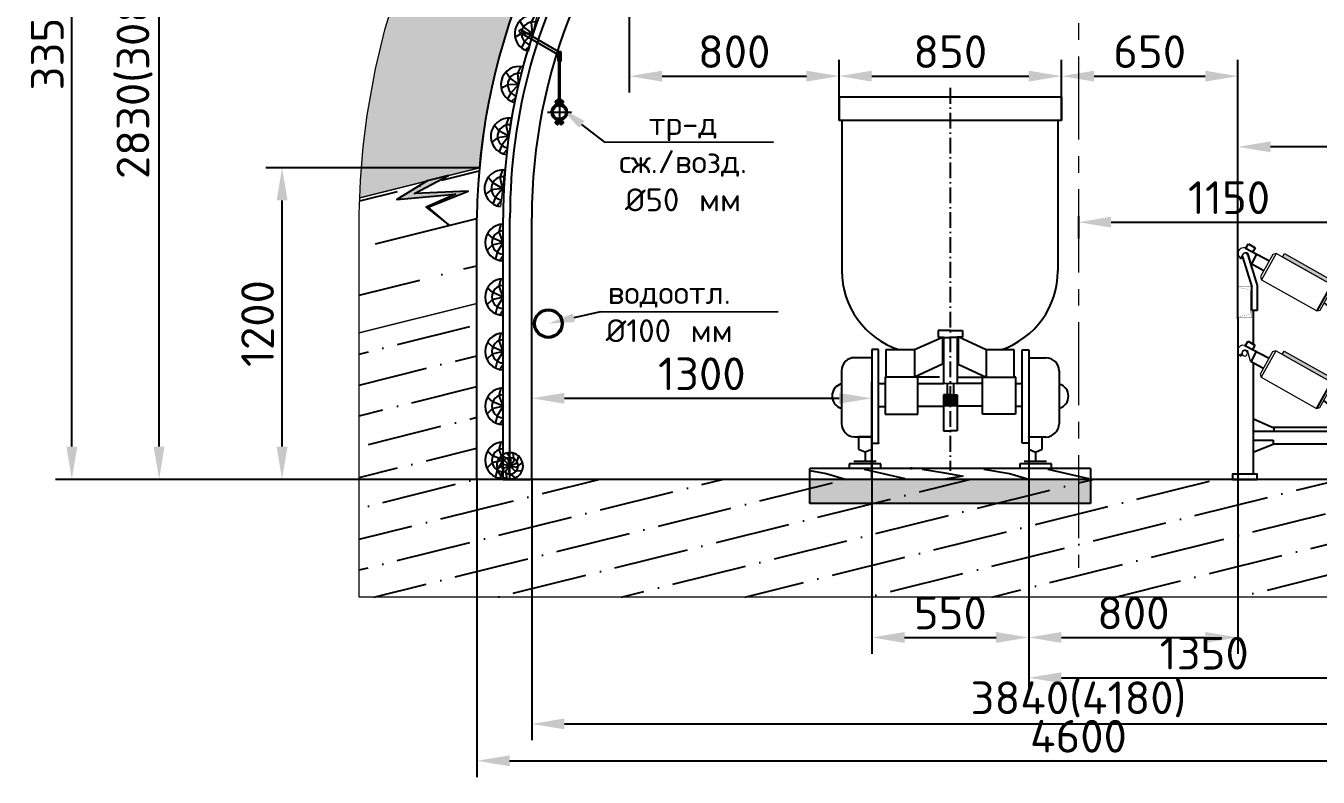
# Model space of a CAD drawing. Header units: millimetres. Extents: x 1757 to 4342, y -1901 to 53.
# Drawn here: x 3027.6 to 3126.4, y -1033.1 to -975.7 of the extents above; entities that cross this region are included whole.
import ezdxf

# ---------------------------------------------------------------- set-up
doc = ezdxf.new("R2010")
doc.units = ezdxf.units.MM
doc.header["$LTSCALE"] = 0.1
for name, pattern in [('ACAD_ISO10W100', [18, 12, -3, 0, -3]), ('IRA2', [4, 2, -1, 0, -1]), ('осеваяX2', [101.6, 63.5, -12.7, 12.7, -12.7])]:
    doc.linetypes.add(name, pattern=pattern)
for name, color, linetype in [('АП-112_22', 5, 'Continuous'), ('АП_138', 7, 'Continuous'), ('ВАГОН', 7, 'Continuous'), ('Д_Распорка', 7, 'Continuous'), ('Контур_112', 252, 'Continuous'), ('ОСИ', 1, 'ACAD_ISO10W100'), ('РЕЛЬС', 7, 'Continuous'), ('ШПАЛА', 252, 'Continuous')]:
    doc.layers.add(name, color=color, linetype=linetype)
doc.layers.add('Размеры', color=7, linetype='Continuous', lineweight=15)
doc.styles.get("Standard").update_dxf_attribs({"font": 'txt.shx'})
doc.dimstyles.new('ISO-25', dxfattribs={"dimtxt": 2.5, "dimasz": 2.5, "dimexe": 1.25, "dimexo": 0, "dimtad": 1, "dimdec": 0, "dimtxsty": 'Standard', "dimcen": 2.5, "dimadec": 0, "dimazin": 0, "dimtfac": 1, "dimtdec": 0, "dimtmove": 0, "dimatfit": 3, "dimfxl": 1, "dimarcsym": 0})

# ---------------------------------------------------------------- blocks, each defined once
blk = doc.blocks.new('*D547')
at = {"color": 0, "lineweight": -2}
for p, q in [((3108.119, -947.793), (3036.575, -947.793)), ((3037.825, -1007.874), (3037.825, -950.293)), ((3066.321, -1010.374), (3036.575, -1010.374))]:
    blk.add_line(p, q, dxfattribs=at)
at = {"color": 0, "lineweight": 15}
for points in [[(3037.409, -950.293), (3038.242, -950.293), (3037.825, -947.793)], [(3037.409, -1007.874), (3038.242, -1007.874), (3037.825, -1010.374)]]:
    blk.add_solid(points, dxfattribs=at)
at = {"layer": 'Defpoints', "color": 0, "lineweight": 15}
for p in [(3037.825, -947.793), (3108.119, -947.793), (3066.321, -1010.374)]:
    blk.add_point(p, dxfattribs=at)
at = {"color": 0, "lineweight": 0, "insert": (3035.95, -979.083), "char_height": 2.5, "attachment_point": 5, "rotation": 90}
blk.add_mtext('2830(3080)', dxfattribs=at)
blk = doc.blocks.new('pfnzu')
at = {"color": 7, "lineweight": 0}
blk.add_line((142694.1, -82404), (142694.1, -82544.3), dxfattribs=at)
at = {"layer": 'Д_Распорка', "color": 253}
for p, q in [((142679.9, -82432.8), (142686.9, -82404.5)), ((142654.7, -82457.4), (142634.8, -82439)), ((142694.1, -82474.1), (142654.7, -82457.4)), ((142694.1, -82474.1), (142679.9, -82432.8)), ((142652.6, -82484.3), (142632.2, -82504.2)), ((142694.1, -82474.1), (142652.6, -82484.3)), ((142671.5, -82511.2), (142664.9, -82537.2)), ((142694.1, -82474.1), (142671.5, -82511.2)), ((142694.1, -82524.6), (142681.4, -82542.8))]:
    blk.add_line(p, q, dxfattribs=at)
at = {"layer": 'Д_Распорка', "color": 7}
blk.add_arc((142695.6, -82474.1), 70.2, 91.2316, 268.7684, dxfattribs=at)
at = {"layer": 'Д_Распорка', "color": 253}
blk.add_arc((142695.6, -82474.1), 44.2, 91.9563, 268.0437, dxfattribs=at)
blk = doc.blocks.new('*D549')
at = {"color": 0, "lineweight": -2}
for p, q in [((3066.321, -1010.374), (3066.321, -1030.317)), ((3149.917, -1010.374), (3149.917, -1030.317)), ((3068.821, -1029.067), (3147.417, -1029.067))]:
    blk.add_line(p, q, dxfattribs=at)
at = {"color": 0, "lineweight": 15}
for points in [[(3068.821, -1028.65), (3068.821, -1029.483), (3066.321, -1029.067)], [(3147.417, -1028.65), (3147.417, -1029.483), (3149.917, -1029.067)]]:
    blk.add_solid(points, dxfattribs=at)
at = {"layer": 'Defpoints', "color": 0, "lineweight": 15}
for p in [(3066.321, -1010.374), (3149.917, -1010.374), (3149.917, -1029.067)]:
    blk.add_point(p, dxfattribs=at)
at = {"color": 0, "lineweight": 0, "insert": (3108.119, -1027.192), "char_height": 2.5, "attachment_point": 5}
blk.add_mtext('3840(4180)', dxfattribs=at)
blk = doc.blocks.new('*D542')
at = {"color": 0, "lineweight": -2}
for p, q in [((3073.778, -974.376), (3073.778, -980.804)), ((3089.821, -979.554), (3089.821, -978.304)), ((3076.278, -979.554), (3087.321, -979.554))]:
    blk.add_line(p, q, dxfattribs=at)
at = {"color": 0, "lineweight": 15}
for points in [[(3076.278, -979.138), (3076.278, -979.971), (3073.778, -979.554)], [(3087.321, -979.138), (3087.321, -979.971), (3089.821, -979.554)]]:
    blk.add_solid(points, dxfattribs=at)
at = {"layer": 'Defpoints', "color": 0, "lineweight": 15}
for p in [(3073.778, -974.376), (3089.821, -979.554), (3089.821, -979.554)]:
    blk.add_point(p, dxfattribs=at)
at = {"color": 0, "lineweight": 0, "insert": (3081.799, -977.679), "char_height": 2.5, "attachment_point": 5}
blk.add_mtext('800', dxfattribs=at)
blk = doc.blocks.new('*D550')
at = {"color": 0, "lineweight": -2}
for p, q in [((3089.821, -981.127), (3089.821, -978.304)), ((3106.82, -981.127), (3106.82, -978.304)), ((3092.321, -979.554), (3104.32, -979.554))]:
    blk.add_line(p, q, dxfattribs=at)
at = {"color": 0, "lineweight": 15}
for points in [[(3092.321, -979.138), (3092.321, -979.971), (3089.821, -979.554)], [(3104.32, -979.138), (3104.32, -979.971), (3106.82, -979.554)]]:
    blk.add_solid(points, dxfattribs=at)
at = {"layer": 'Defpoints', "color": 0, "lineweight": 15}
for p in [(3106.82, -979.554), (3089.821, -981.127), (3106.82, -981.127)]:
    blk.add_point(p, dxfattribs=at)
at = {"color": 0, "lineweight": 0, "insert": (3098.32, -977.679), "char_height": 2.5, "attachment_point": 5}
blk.add_mtext('850', dxfattribs=at)
blk = doc.blocks.new('*D552')
at = {"color": 0, "lineweight": -2}
for p, q in [((3108.119, -943.577), (3029.902, -943.577)), ((3031.152, -1007.874), (3031.152, -946.077)), ((3108.119, -1010.374), (3029.902, -1010.374))]:
    blk.add_line(p, q, dxfattribs=at)
at = {"color": 0, "lineweight": 15}
for points in [[(3030.735, -946.077), (3031.568, -946.077), (3031.152, -943.577)], [(3030.735, -1007.874), (3031.568, -1007.874), (3031.152, -1010.374)]]:
    blk.add_solid(points, dxfattribs=at)
at = {"layer": 'Defpoints', "color": 0, "lineweight": 15}
for p in [(3031.152, -943.577), (3108.119, -943.577), (3108.119, -1010.374)]:
    blk.add_point(p, dxfattribs=at)
at = {"color": 0, "lineweight": 0, "insert": (3029.277, -976.975), "char_height": 2.5, "attachment_point": 5, "rotation": 90}
blk.add_mtext('3350', dxfattribs=at)
blk = doc.blocks.new('*D559')
at = {"color": 0, "lineweight": -2}
for p, q in [((3062.121, -1010.374), (3062.121, -1033.135)), ((3154.117, -1010.374), (3154.117, -1033.135)), ((3064.621, -1031.885), (3151.617, -1031.885))]:
    blk.add_line(p, q, dxfattribs=at)
at = {"color": 0, "lineweight": 15}
for points in [[(3064.621, -1031.469), (3064.621, -1032.302), (3062.121, -1031.885)], [(3151.617, -1031.469), (3151.617, -1032.302), (3154.117, -1031.885)]]:
    blk.add_solid(points, dxfattribs=at)
at = {"layer": 'Defpoints', "color": 0, "lineweight": 15}
for p in [(3062.121, -1010.374), (3154.117, -1010.374), (3154.117, -1031.885)]:
    blk.add_point(p, dxfattribs=at)
at = {"color": 0, "lineweight": 0, "insert": (3108.119, -1030.01), "char_height": 2.5, "attachment_point": 5}
blk.add_mtext('4600', dxfattribs=at)
blk = doc.blocks.new('*D543')
at = {"color": 0, "lineweight": -2}
for p, q in [((3066.321, -1010.374), (3066.321, -1002.93)), ((3092.321, -1010.374), (3092.321, -1002.93)), ((3068.821, -1004.18), (3089.821, -1004.18))]:
    blk.add_line(p, q, dxfattribs=at)
at = {"color": 0, "lineweight": 15}
for points in [[(3068.821, -1003.763), (3068.821, -1004.596), (3066.321, -1004.18)], [(3089.821, -1003.763), (3089.821, -1004.596), (3092.321, -1004.18)]]:
    blk.add_solid(points, dxfattribs=at)
at = {"layer": 'Defpoints', "color": 0, "lineweight": 15}
for p in [(3092.321, -1004.18), (3066.321, -1010.374), (3092.321, -1010.374)]:
    blk.add_point(p, dxfattribs=at)
at = {"color": 0, "lineweight": 0, "insert": (3079.321, -1002.305), "char_height": 2.5, "attachment_point": 5}
blk.add_mtext('1300', dxfattribs=at)
blk = doc.blocks.new('*D553')
at = {"color": 0, "lineweight": -2}
for p, q in [((3092.321, -1007.129), (3092.321, -1023.708)), ((3104.32, -1007.138), (3104.32, -1023.708)), ((3094.821, -1022.458), (3101.82, -1022.458))]:
    blk.add_line(p, q, dxfattribs=at)
at = {"color": 0, "lineweight": 15}
for points in [[(3094.821, -1022.041), (3094.821, -1022.874), (3092.321, -1022.458)], [(3101.82, -1022.041), (3101.82, -1022.874), (3104.32, -1022.458)]]:
    blk.add_solid(points, dxfattribs=at)
at = {"layer": 'Defpoints', "color": 0, "lineweight": 15}
for p in [(3092.321, -1007.129), (3104.32, -1007.138), (3104.32, -1022.458)]:
    blk.add_point(p, dxfattribs=at)
at = {"color": 0, "lineweight": 0, "insert": (3098.32, -1020.583), "char_height": 2.5, "attachment_point": 5}
blk.add_mtext('550', dxfattribs=at)
blk = doc.blocks.new('S л-80')
at = {"lineweight": 0}
for points in [[(3758.5, 1066.9), (3765.9, 1080), (3969.1, 965.8), (4289.8, 965.8), (4493, 1080), (4500.4, 1066.9), (4293.7, 950.8), (3965.2, 950.8)], [(3757, 694.5), (3764.4, 707.5), (3967.6, 593.4), (4288.3, 593.4), (4491.5, 707.5), (4498.8, 694.5), (4292.2, 578.4), (3963.6, 578.4)]]:
    blk.add_hatch(color=7, dxfattribs=at).paths.add_polyline_path(points)
at = {"color": 7}
for p, q in [((3616.3, 1101.4), (3705.9, 1054.2)), ((3617.2, 1099.8), (3628.4, 1117.4)), ((3628.4, 1117.4), (3653.6, 1102.7)), ((3653.6, 1102.7), (3644.8, 1086.4)), ((4639.6, 1101.4), (4550, 1054.2)), ((4627.5, 1117.4), (4602.3, 1102.7)), ((4602.3, 1102.7), (4611.1, 1086.4)), ((4638.6, 1099.8), (4627.5, 1117.4)), ((3596, 1064.6), (3601.7, 1061.5)), ((3601.7, 1061.5), (3603.9, 1072.6)), ((3605.4, 1068.3), (3641.3, 953.6)), ((3625.5, 1074.6), (3661.9, 958.6)), ((3637.9, 1041.9), (3684.7, 1016.6)), ((3641.1, 1041.1), (3660.4, 1078.1)), ((4617.9, 1041.9), (4571.1, 1016.6)), ((4628.6, 1072.8), (4594, 958.6)), ((4614.7, 1041.1), (4595.4, 1078.1)), ((4648.8, 1066.7), (4614.6, 953.8)), ((4654.2, 1061.5), (4652, 1072.6)), ((4659.8, 1064.6), (4654.2, 1061.5)), ((3641.1, 862.7), (3641.1, 954.4)), ((3661.9, 958.6), (3661.9, 862.7)), ((3945.9, 961.6), (3889.5, 861.2)), ((4007.7, 950.8), (4007.7, 838.9)), ((4250.7, 950.8), (4250.7, 835.6)), ((4312.9, 961.6), (4369.4, 861.2)), ((4594, 958.6), (4594, 862.7)), ((4614.7, 862.7), (4614.7, 954.4)), ((3917.2, 890.4), (3928.5, 882.5)), ((3935.8, 923), (3943.1, 917.4)), ((3943.1, 917.4), (3951, 914)), ((3951, 914), (3959.5, 912.9)), ((3959.5, 912.9), (3998.3, 912.9)), ((4299.4, 912.9), (4260.6, 912.9)), ((4307.9, 914), (4299.4, 912.9)), ((4315.7, 917.4), (4307.9, 914)), ((4323.1, 923), (4315.7, 917.4)), ((4341.6, 890.4), (4330.4, 882.5)), ((3661.9, 862.7), (3641.1, 862.7)), ((3646.8, 733.4), (3646.8, 862.7)), ((3928.5, 882.5), (3938.1, 877.5)), ((3938.1, 877.5), (3951, 873)), ((3951, 873), (3954.9, 873)), ((3954.9, 873), (3998.7, 873)), ((4303.9, 873), (4260.2, 873)), ((4307.9, 873), (4303.9, 873)), ((4320.8, 877.5), (4307.9, 873)), ((4330.4, 882.5), (4320.8, 877.5)), ((4594, 862.7), (4614.7, 862.7)), ((4609.1, 735.1), (4609.1, 862.8)), ((3587.9, 835.7), (3587.9, 237.6)), ((3587.9, 835.7), (3587.9, 835.7)), ((4667.9, 835.7), (4667.9, 237.6)), ((3615.7, 727.4), (3626.9, 745)), ((3626.9, 745), (3652.1, 730.3)), ((4626, 745), (4600.8, 730.3)), ((4637.1, 727.4), (4626, 745)), ((3594.5, 692.2), (3600.2, 689.1)), ((3600.2, 689.1), (3602.4, 700.2)), ((3614.8, 729), (3704.4, 681.7)), ((3639.6, 668.7), (3658.9, 705.7)), ((3652.1, 730.3), (3643.3, 713.9)), ((4638.1, 729), (4548.5, 681.7)), ((4613.2, 668.7), (4593.9, 705.7)), ((4600.8, 730.3), (4609.6, 713.9)), ((4652.7, 689.1), (4650.5, 700.2)), ((4658.3, 692.2), (4652.7, 689.1)), ((3636.4, 669.5), (3683.2, 644.1)), ((3646.8, 237.6), (3646.8, 663.9)), ((4616.4, 669.5), (4569.6, 644.1)), ((4609.1, 237.6), (4609.1, 665.5)), ((3944.4, 589.2), (3888, 488.7)), ((3934.3, 550.6), (3941.6, 545)), ((3941.6, 545), (3949.5, 541.6)), ((4006.2, 578.4), (4006.2, 466.5)), ((4249.2, 578.4), (4249.2, 463.2)), ((4314.2, 545), (4306.4, 541.6)), ((4311.4, 589.2), (4367.9, 488.7)), ((4321.6, 550.6), (4314.2, 545)), ((3915.7, 518), (3927, 510.1)), ((3927, 510.1), (3936.5, 505)), ((3936.5, 505), (3949.5, 500.5)), ((3949.5, 541.6), (3957.9, 540.5)), ((3949.5, 500.5), (3953.4, 500.5)), ((3953.4, 500.5), (3997.2, 500.5)), ((3957.9, 540.5), (3996.8, 540.5)), ((4302.4, 500.5), (4258.7, 500.5)), ((4297.9, 540.5), (4259, 540.5)), ((4306.4, 541.6), (4297.9, 540.5)), ((4306.4, 500.5), (4302.4, 500.5)), ((4319.3, 505), (4306.4, 500.5)), ((4328.9, 510.1), (4319.3, 505)), ((4340.1, 518), (4328.9, 510.1)), ((3647.6, 448.9), (3724.8, 414.5)), ((4608.3, 448.9), (4531, 414.5)), ((3724.8, 400.6), (3648.5, 400.6)), ((3719.4, 416.9), (4173.9, 416.9)), ((3724.8, 414.5), (3724.8, 400.6)), ((4536.4, 416.9), (4085, 416.9)), ((4531, 414.5), (4531, 400.6)), ((4531, 400.6), (4607.3, 400.6)), ((3648.5, 367.2), (3722, 367.2)), ((3722, 350.4), (3648.5, 320.7)), ((3722, 367.2), (3722, 350.4)), ((3722, 353.2), (4192.1, 353.2)), ((4533.8, 353.2), (4066.8, 353.2)), ((4607.3, 367.2), (4533.8, 367.2)), ((4533.8, 367.2), (4533.8, 350.4)), ((4533.8, 350.4), (4607.3, 320.7))]:
    blk.add_line(p, q, dxfattribs=at)
at = {"color": 7, "lineweight": 0}
for p, q in [((3734.1, 1080.6), (3677.6, 980.2)), ((3965.2, 950.8), (3758.5, 1066.9)), ((4293.7, 950.8), (4500.4, 1066.9)), ((4524.8, 1080.6), (4581.2, 980.2)), ((3732.5, 708.2), (3676.1, 607.7)), ((4523.3, 708.2), (4579.7, 607.7))]:
    blk.add_line(p, q, dxfattribs=at)
for points in [[(3637.9, 1041.9), (3627.8, 1077.9)], [(3758.5, 1066.9), (3765.9, 1080), (3969.1, 965.8), (4289.8, 965.8), (4493, 1080), (4500.4, 1066.9), (4293.7, 950.8), (3965.2, 950.8), (3758.5, 1066.9)], [(4617.9, 1041.9), (4628.1, 1077.9)], [(3636.4, 669.5), (3626.3, 705.5)], [(3757, 694.5), (3764.4, 707.5), (3967.6, 593.4), (4288.3, 593.4), (4491.5, 707.5), (4498.8, 694.5), (4292.2, 578.4), (3963.6, 578.4), (3757, 694.5)], [(4616.4, 669.5), (4626.5, 705.5)]]:
    blk.add_lwpolyline(points, dxfattribs=at)
for points in [[(3946.4, 961.4), (3734.1, 1080.6), (3721.8, 1077.2), (3674.2, 992.4), (3677.6, 980.2), (3890, 860.9), (3902.2, 864.3), (3949.8, 949.1)], [(4312.5, 961.4), (4524.8, 1080.6), (4537.1, 1077.2), (4584.7, 992.4), (4581.2, 980.2), (4368.9, 860.9), (4356.7, 864.3), (4309, 949.1)], [(4007.7, 950.8), (4251.2, 950.8), (4260.2, 941.8), (4260.2, 844.6), (4251.2, 835.6), (4007.7, 835.6), (3998.7, 844.6), (3998.7, 941.8)], [(3944.9, 588.9), (3732.5, 708.2), (3720.3, 704.8), (3672.7, 620), (3676.1, 607.7), (3888.4, 488.5), (3900.7, 491.9), (3948.3, 576.7)], [(4311, 588.9), (4523.3, 708.2), (4535.6, 704.8), (4583.2, 620), (4579.7, 607.7), (4367.4, 488.5), (4355.1, 491.9), (4307.5, 576.7)], [(4006.2, 578.4), (4249.7, 578.4), (4258.7, 569.4), (4258.7, 472.2), (4249.7, 463.2), (4006.2, 463.2), (3997.2, 472.2), (3997.2, 569.4)]]:
    blk.add_lwpolyline(points, close=True, dxfattribs=at)
at = {"color": 7, "linetype": 'Continuous', "const_width": 0.6}
for points in [[(3641.1, 895), (3641.1, 954.4), (3587.4, 954.4)], [(3623.1, 944.7), (3590.8, 950.2)], [(4614.7, 895), (4614.7, 954.4), (4668.4, 954.4)], [(4632.8, 944.7), (4665.1, 950.2)], [(3641.1, 895), (3641.1, 835.7), (3587.4, 835.7)], [(4614.7, 895), (4614.7, 835.7), (4668.4, 835.7)], [(3623.1, 845.4), (3590.8, 839.9)], [(4632.8, 845.4), (4665.1, 839.9)]]:
    blk.add_lwpolyline(points, dxfattribs=at)
for points in [[(3587.4, 954.4, 0.363107), (3590.8, 950.2, 0.363107)], [(3635.7, 895), (3635.7, 935.8, 0.362126), (3629.3, 943.5), (3617.6, 945.7)], [(4620.1, 895), (4620.1, 935.8, -0.362126), (4626.5, 943.5), (4638.3, 945.7)], [(4668.4, 954.4, -0.363107), (4665.1, 950.2, -0.363107)], [(3635.7, 895), (3635.7, 854.2, -0.362126), (3629.3, 846.6), (3617.6, 844.4)], [(4620.1, 895), (4620.1, 854.2, 0.362126), (4626.5, 846.6), (4638.3, 844.4)], [(3587.4, 835.7, -0.363107), (3590.8, 839.9, -0.363107)], [(4668.4, 835.7, 0.363107), (4665.1, 839.9, 0.363107)]]:
    blk.add_lwpolyline(points, format="xyb", dxfattribs=at)
at = {"color": 7}
blk.add_lwpolyline([(3724.8, 401.6), (4531, 401.6)], dxfattribs=at)
for points in [[(3567.6, 217.4), (3661, 217.4), (3661, 237.6), (3567.6, 237.6)], [(4688.2, 217.4), (4594.9, 217.4), (4594.9, 237.6), (4688.2, 237.6)]]:
    blk.add_lwpolyline(points, close=True, dxfattribs=at)
at = {"color": 7, "lineweight": 0}
for centre, radius, start, end in [((3609.2, 1081.3), 21, 62.0007, 242.425), ((4646.6, 1081.3), 21, 297.575, 117.9993), ((3616.9, 1070.6), 13.2, 33.9155, 170.9358), ((3615.4, 1071.5), 10.6, 17.3852, 197.3852), ((4639, 1070.6), 13.2, 9.0642, 146.0845), ((4638.7, 1069.8), 10.6, 343.1425, 163.1425), ((3607.7, 708.9), 21, 62.0007, 242.425), ((3615.4, 698.1), 13.2, 33.9155, 170.9358), ((3613.9, 699), 10.6, 17.3852, 197.3852), ((3613.9, 699), 10.5, 347.7199, 335.3648), ((4637, 696.5), 10.5, 347.7199, 335.3648), ((4637.5, 698.1), 13.2, 9.0642, 146.0845), ((4645.1, 708.9), 21, 297.575, 117.9993)]:
    blk.add_arc(centre, radius, start, end, dxfattribs=at)
blk = doc.blocks.new('*D544')
at = {"color": 0, "lineweight": -2}
for p, q in [((3120.317, -998.102), (3120.317, -983.709)), ((3141.917, -992.9), (3141.917, -983.709)), ((3139.417, -984.959), (3122.817, -984.959))]:
    blk.add_line(p, q, dxfattribs=at)
at = {"color": 0, "lineweight": 15}
for points in [[(3122.817, -984.542), (3122.817, -985.375), (3120.317, -984.959)], [(3139.417, -984.542), (3139.417, -985.375), (3141.917, -984.959)]]:
    blk.add_solid(points, dxfattribs=at)
at = {"layer": 'Defpoints', "color": 0, "lineweight": 15}
for p in [(3120.317, -984.959), (3141.917, -992.9), (3120.317, -998.102)]:
    blk.add_point(p, dxfattribs=at)
at = {"color": 0, "lineweight": 0, "insert": (3131.117, -983.084), "char_height": 2.5, "attachment_point": 5}
blk.add_mtext('1100', dxfattribs=at)
blk = doc.blocks.new('*D554')
at = {"color": 0, "lineweight": -2}
for p, q in [((3106.82, -982.039), (3106.82, -978.304)), ((3120.317, -991.28), (3120.317, -978.304)), ((3109.32, -979.554), (3117.817, -979.554))]:
    blk.add_line(p, q, dxfattribs=at)
at = {"color": 0, "lineweight": 15}
for points in [[(3109.32, -979.138), (3109.32, -979.971), (3106.82, -979.554)], [(3117.817, -979.138), (3117.817, -979.971), (3120.317, -979.554)]]:
    blk.add_solid(points, dxfattribs=at)
at = {"layer": 'Defpoints', "color": 0, "lineweight": 15}
for p in [(3120.317, -979.554), (3106.82, -982.039), (3120.317, -991.28)]:
    blk.add_point(p, dxfattribs=at)
at = {"color": 0, "lineweight": 0, "insert": (3113.568, -977.679), "char_height": 2.5, "attachment_point": 5}
blk.add_mtext('650', dxfattribs=at)
blk = doc.blocks.new('*D555')
at = {"color": 0, "lineweight": -2}
for p, q in [((3120.317, -1006.244), (3120.317, -1023.708)), ((3104.32, -1008.075), (3104.32, -1023.708)), ((3106.82, -1022.458), (3117.817, -1022.458))]:
    blk.add_line(p, q, dxfattribs=at)
at = {"color": 0, "lineweight": 15}
for points in [[(3106.82, -1022.041), (3106.82, -1022.874), (3104.32, -1022.458)], [(3117.817, -1022.041), (3117.817, -1022.874), (3120.317, -1022.458)]]:
    blk.add_solid(points, dxfattribs=at)
at = {"layer": 'Defpoints', "color": 0, "lineweight": 15}
for p in [(3120.317, -1006.244), (3104.32, -1008.075), (3120.317, -1022.458)]:
    blk.add_point(p, dxfattribs=at)
at = {"color": 0, "lineweight": 0, "insert": (3112.318, -1020.583), "char_height": 2.5, "attachment_point": 5}
blk.add_mtext('800', dxfattribs=at)
blk = doc.blocks.new('*D545')
at = {"color": 0, "lineweight": -2}
for p, q in [((3131.147, -995.442), (3131.147, -1026.786)), ((3104.32, -1008.075), (3104.32, -1026.786)), ((3106.82, -1025.536), (3128.647, -1025.536))]:
    blk.add_line(p, q, dxfattribs=at)
at = {"color": 0, "lineweight": 15}
for points in [[(3106.82, -1025.119), (3106.82, -1025.953), (3104.32, -1025.536)], [(3128.647, -1025.119), (3128.647, -1025.953), (3131.147, -1025.536)]]:
    blk.add_solid(points, dxfattribs=at)
at = {"layer": 'Defpoints', "color": 0, "lineweight": 15}
for p in [(3131.147, -995.442), (3104.32, -1008.075), (3131.147, -1025.536)]:
    blk.add_point(p, dxfattribs=at)
at = {"color": 0, "lineweight": 0, "insert": (3117.734, -1023.661), "char_height": 2.5, "attachment_point": 5}
blk.add_mtext('1350', dxfattribs=at)
blk = doc.blocks.new('*D556')
at = {"color": 0, "lineweight": -2}
for p, q in [((3131.147, -995.442), (3131.147, -989.467)), ((3108.119, -990.264), (3108.119, -991.967)), ((3110.619, -990.717), (3128.647, -990.717))]:
    blk.add_line(p, q, dxfattribs=at)
at = {"color": 0, "lineweight": 15}
for points in [[(3110.619, -990.301), (3110.619, -991.134), (3108.119, -990.717)], [(3128.647, -990.301), (3128.647, -991.134), (3131.147, -990.717)]]:
    blk.add_solid(points, dxfattribs=at)
at = {"layer": 'Defpoints', "color": 0, "lineweight": 15}
for p in [(3108.119, -990.264), (3131.147, -990.717), (3131.147, -995.442)]:
    blk.add_point(p, dxfattribs=at)
at = {"color": 0, "lineweight": 0, "insert": (3119.633, -988.842), "char_height": 2.5, "attachment_point": 5}
blk.add_mtext('1150', dxfattribs=at)
blk = doc.blocks.new('*D557')
at = {"color": 0, "lineweight": -2}
for p, q in [((3062.324, -986.558), (3045.978, -986.558)), ((3047.228, -1007.874), (3047.228, -989.058)), ((3066.321, -1010.374), (3045.978, -1010.374))]:
    blk.add_line(p, q, dxfattribs=at)
at = {"color": 0, "lineweight": 15}
for points in [[(3046.811, -989.058), (3047.645, -989.058), (3047.228, -986.558)], [(3046.811, -1007.874), (3047.645, -1007.874), (3047.228, -1010.374)]]:
    blk.add_solid(points, dxfattribs=at)
at = {"layer": 'Defpoints', "color": 0, "lineweight": 15}
for p in [(3047.228, -986.558), (3062.324, -986.558), (3066.321, -1010.374)]:
    blk.add_point(p, dxfattribs=at)
at = {"color": 0, "lineweight": 0, "insert": (3045.353, -998.466), "char_height": 2.5, "attachment_point": 5, "rotation": 90}
blk.add_mtext('1200', dxfattribs=at)

msp = doc.modelspace()

# ---------------------------------------------------------------- hatches: boundary and pattern name
for color, points in [(253, [(3056.463, -971.538), (3067.398, -968.812), (3066.355, -970.95), (3065.679, -972.568), (3065.005, -974.376), (3064.144, -976.999), (3063.389, -979.835), (3062.956, -981.907), (3062.73, -983.255), (3062.51, -984.81), (3062.324, -986.558), (3053.176, -988.848), (3053.23, -987.543), (3053.432, -984.957), (3053.729, -982.548), (3054.364, -978.998), (3055.104, -975.91)]), (256, [(3060.036, -990.969), (3058.404, -989.56), (3061.452, -988.342), (3057.349, -988.532), (3059.948, -987.154), (3058.322, -987.559), (3055.996, -988.978), (3060.494, -988.581), (3058.234, -989.556)])]:
    msp.add_hatch(color=color).paths.add_polyline_path(points)
h = msp.add_hatch()
h.set_pattern_fill('ANSI36', color=256, scale=0.72, angle=329, style=0)
h.set_pattern_definition([(14, (-280787.5848, 279728.2447), (3.3286346, 3.185904574), [5.715, -1.143, 0, -1.143])])
h.paths.add_polyline_path([(3053.121, -999.168), (3062.121, -996.924), (3062.121, -1010.374), (3154.117, -1010.374), (3154.117, -990.375), (3154.044, -988.618), (3153.962, -987.015), (3153.752, -985.222), (3153.542, -983.433), (3153.134, -981.324), (3152.417, -978.108), (3151.522, -975.239), (3151.356, -974.675), (3160.094, -972.496), (3160.686, -974.376), (3161.349, -976.74), (3162.357, -981.681), (3162.975, -986.778), (3163.117, -990.385), (3163.117, -991.365), (3163.117, -994.945), (3163.117, -1019.374), (3053.121, -1019.374)])
h = msp.add_hatch()
h.set_pattern_fill('ANSI36', color=256, scale=1.1, angle=329, style=0)
h.set_pattern_definition([(14, (-280787.5848, 279728.2447), (5.085413972, 4.86735421), [8.73125, -1.74625, 0, -1.74625])])
h.paths.add_polyline_path([(3053.176, -988.848), (3062.323, -986.567), (3062.24, -987.5), (3062.18, -988.937), (3062.131, -990.125), (3062.121, -990.811), (3062.121, -996.924), (3053.121, -999.168), (3053.121, -990.19), (3053.155, -989.362)])
at = {"lineweight": 0, "true_color": 0xffffff}
msp.add_hatch(color=7, dxfattribs=at).paths.add_polyline_path([(3087.589, -1010.374), (3087.589, -1012.228), (3109.052, -1012.228), (3109.052, -1010.374)])

# ---------------------------------------------------------------- linework, layer by layer
at = {"color": 7, "linetype": 'осеваяX2', "lineweight": 15}
msp.add_line((3108.119, -937.405), (3108.119, -1017.129), dxfattribs=at)
at = {"color": 7, "linetype": 'Continuous'}
for p, q in [((3065.392, -976.198), (3068.3, -977.878)), ((3065.498, -976.026), (3068.358, -977.678)), ((3068.57, -977.687), (3068.305, -977.687)), ((3068.305, -977.687), (3068.305, -978.409)), ((3068.382, -977.746), (3068.326, -977.843)), ((3068.326, -977.843), (3068.382, -977.94)), ((3068.493, -977.746), (3068.382, -977.746)), ((3068.382, -977.94), (3068.493, -977.94)), ((3068.549, -977.843), (3068.493, -977.746)), ((3068.493, -977.94), (3068.549, -977.843)), ((3068.57, -978.407), (3068.57, -977.687)), ((3068.305, -978.409), (3068.371, -978.409)), ((3068.495, -978.407), (3068.57, -978.407))]:
    msp.add_line(p, q, dxfattribs=at)
at = {"color": 7}
for p, q in [((3068.495, -978.004), (3068.371, -978.004)), ((3068.371, -978.004), (3068.371, -981.688)), ((3068.495, -981.688), (3068.495, -978.004)), ((3068.742, -981.468), (3068.107, -981.468)), ((3068.107, -981.468), (3068.107, -981.562)), ((3068.107, -981.562), (3068.742, -981.562)), ((3068.261, -981.424), (3068.186, -981.424)), ((3068.186, -981.424), (3068.186, -981.621)), ((3068.186, -981.621), (3068.261, -981.621)), ((3068.261, -981.621), (3068.261, -981.424)), ((3068.33, -981.363), (3068.264, -981.363)), ((3068.264, -981.363), (3068.264, -981.744)), ((3068.264, -981.744), (3068.33, -981.744)), ((3068.33, -981.744), (3068.33, -981.363)), ((3068.371, -981.688), (3068.495, -981.688)), ((3068.593, -981.367), (3068.527, -981.367)), ((3068.527, -981.367), (3068.527, -981.748)), ((3068.527, -981.748), (3068.593, -981.748)), ((3068.593, -981.748), (3068.593, -981.367)), ((3068.675, -981.424), (3068.6, -981.424)), ((3068.6, -981.424), (3068.6, -981.621)), ((3068.6, -981.621), (3068.675, -981.621)), ((3068.675, -981.621), (3068.675, -981.424)), ((3068.742, -981.562), (3068.742, -981.468)), ((3068.742, -983.043), (3068.107, -983.043)), ((3068.107, -983.043), (3068.107, -983.138)), ((3068.107, -983.138), (3068.742, -983.138)), ((3068.261, -983), (3068.186, -983)), ((3068.186, -983), (3068.186, -983.197)), ((3068.261, -983.197), (3068.261, -983)), ((3068.33, -982.86), (3068.264, -982.86)), ((3068.264, -982.86), (3068.264, -983.242)), ((3068.33, -983.242), (3068.33, -982.86)), ((3068.593, -982.856), (3068.527, -982.856)), ((3068.527, -982.856), (3068.527, -983.238)), ((3068.527, -982.864), (3068.527, -983.246)), ((3068.593, -983.238), (3068.593, -982.856)), ((3068.593, -983.246), (3068.593, -982.864)), ((3068.675, -983), (3068.6, -983)), ((3068.6, -983), (3068.6, -983.197)), ((3068.675, -983.197), (3068.675, -983)), ((3068.742, -983.138), (3068.742, -983.043)), ((3068.186, -983.197), (3068.261, -983.197)), ((3068.264, -983.242), (3068.33, -983.242)), ((3068.527, -983.238), (3068.593, -983.238)), ((3068.527, -983.246), (3068.593, -983.246)), ((3068.6, -983.197), (3068.675, -983.197)), ((3071.898, -984.596), (3070.144, -983.239)), ((3071.898, -984.596), (3084.799, -984.586)), ((3071.582, -997.558), (3069.538, -998.024)), ((3071.582, -997.558), (3085.151, -997.551)), ((3098.854, -1003.06), (3097.798, -1003.044))]:
    msp.add_line(p, q, dxfattribs=at)
at = {"color": 7, "linetype": 'IRA2', "ltscale": 20}
for p, q in [((3068.434, -981.354), (3068.434, -983.187)), ((3067.523, -982.299), (3069.357, -982.299)), ((3068.401, -982.901), (3068.467, -982.901)), ((3068.434, -982.935), (3068.434, -982.868))]:
    msp.add_line(p, q, dxfattribs=at)
at = {"color": 7, "lineweight": 0}
msp.add_line((3062.121, -1010.374), (3109.025, -1010.374), dxfattribs=at)
for points in [[(3056.463, -971.538), (3067.398, -968.812), (3066.355, -970.95), (3065.679, -972.568), (3065.005, -974.376), (3064.144, -976.999), (3063.389, -979.835), (3062.956, -981.907), (3062.73, -983.255), (3062.51, -984.81), (3062.324, -986.558), (3053.176, -988.848), (3053.23, -987.543), (3053.432, -984.957), (3053.729, -982.548), (3054.364, -978.998), (3055.104, -975.91), (3056.463, -971.538)], [(3062.121, -1010.374), (3062.121, -990.375), (3062.24, -987.5), (3062.409, -985.616), (3062.611, -984.005), (3062.848, -982.504), (3063.256, -980.423), (3063.934, -977.696), (3064.519, -975.753), (3065.389, -973.29)], [(3053.176, -988.848), (3062.323, -986.567), (3062.24, -987.5), (3062.18, -988.937), (3062.131, -990.125), (3062.121, -990.811), (3062.121, -996.924), (3053.121, -999.168), (3053.121, -990.19), (3053.155, -989.362), (3053.176, -988.848)], [(3053.121, -999.168), (3062.121, -996.924), (3062.121, -996.924), (3062.121, -996.924), (3062.121, -996.924), (3062.121, -996.924), (3062.121, -996.924), (3062.121, -996.924), (3062.121, -996.924), (3062.121, -996.924), (3062.121, -1010.374), (3154.117, -1010.374)], [(3163.117, -1019.374), (3053.121, -1019.374), (3053.121, -999.168), (3053.121, -999.168)], [(3154.117, -1010.374), (3062.121, -1010.374)], [(3087.589, -1010.374), (3087.589, -1012.228), (3109.052, -1012.228), (3109.052, -1010.374), (3087.589, -1010.374)]]:
    msp.add_lwpolyline(points, dxfattribs=at)
msp.add_lwpolyline([(3060.036, -990.969), (3058.404, -989.56), (3061.452, -988.342), (3057.349, -988.532), (3059.948, -987.154), (3058.322, -987.559), (3055.996, -988.978), (3060.494, -988.581), (3058.234, -989.556), (3060.036, -990.969)])
at = {"color": 7, "linetype": 'Continuous'}
for radius in [0.115, 0.0468]:
    msp.add_circle((3068.437, -977.835), radius, dxfattribs=at)
at = {"color": 7}
for centre, radius in [((3068.434, -982.299), 0.554), ((3068.434, -982.299), 0.5), ((3067.589, -998.469), 1.108), ((3067.589, -998.469), 1)]:
    msp.add_circle(centre, radius, dxfattribs=at)
for centre, radius, start, end in [((3065.45, -976.114), 0.101, 61.40336, 238.55297), ((3068.434, -982.299), 0.626, 105.74624, 254.25376), ((3068.434, -982.299), 0.587, 106.80845, 253.19155), ((3068.434, -982.299), 0.626, 284.70805, 75.29195), ((3068.434, -982.299), 0.587, 285.69659, 74.30341)]:
    msp.add_arc(centre, radius, start, end, dxfattribs=at)
for points in [[(3070.348, -982.975), (3069.94, -983.502), (3068.563, -982.015)], [(3069.612, -998.349), (3069.464, -997.699), (3067.589, -998.469)]]:
    msp.add_solid(points, dxfattribs=at)
at = {"layer": 'АП-112_22', "color": 7}
for p, q in [((3064.122, -1010.374), (3064.122, -990.375)), ((3064.651, -1010.374), (3064.651, -990.375)), ((3066.321, -1010.374), (3066.321, -990.375)), ((3064.122, -1010.374), (3066.321, -1010.374))]:
    msp.add_line(p, q, dxfattribs=at)
for radius, start in [(42.198, 135.3462), (44.396, 149.1632), (43.867, 149.15338)]:
    msp.add_arc((3108.519, -990.375), radius, start, 180, dxfattribs=at)
at = {"layer": 'АП_138', "color": 7}
msp.add_line((3066.321, -1010.374), (3063.858, -1010.374), dxfattribs=at)
at = {"layer": 'ВАГОН', "color": 7}
for p, q in [((3089.821, -981.127), (3089.821, -982.931)), ((3089.821, -982.941), (3089.821, -981.127)), ((3089.821, -981.127), (3106.82, -981.127)), ((3106.82, -981.127), (3106.82, -982.941)), ((3106.82, -982.941), (3106.82, -981.136)), ((3106.82, -982.941), (3089.821, -982.941)), ((3090.026, -982.931), (3090.026, -994.423)), ((3106.547, -982.941), (3106.547, -994.432)), ((3098.331, -998.987), (3097.406, -998.987)), ((3097.406, -998.987), (3097.406, -999.5)), ((3098.321, -998.987), (3099.246, -998.987)), ((3099.246, -998.987), (3099.246, -999.5)), ((3095.585, -1000.458), (3097.727, -999.5)), ((3097.406, -999.5), (3097.798, -999.5)), ((3097.727, -999.482), (3097.727, -1001.575)), ((3097.798, -999.5), (3097.798, -1003.06)), ((3097.798, -999.535), (3098.331, -999.535)), ((3098.854, -999.535), (3098.321, -999.535)), ((3099.246, -999.5), (3098.854, -999.5)), ((3098.854, -999.5), (3098.854, -1003.06)), ((3101.055, -1000.467), (3098.925, -999.482)), ((3098.925, -999.482), (3098.925, -1001.575)), ((3092.82, -1000.458), (3092.321, -1000.458)), ((3092.321, -1000.458), (3092.321, -1007.601)), ((3092.825, -1007.601), (3092.825, -1000.458)), ((3093.429, -1000.458), (3095.585, -1000.458)), ((3093.429, -1002.551), (3093.429, -1000.458)), ((3095.572, -1000.458), (3095.572, -1002.56)), ((3103.211, -1000.467), (3101.055, -1000.467)), ((3101.068, -1000.467), (3101.068, -1002.57)), ((3103.211, -1002.561), (3103.211, -1000.467)), ((3103.816, -1007.611), (3103.816, -1000.467)), ((3103.82, -1000.467), (3104.32, -1000.467)), ((3104.32, -1000.467), (3104.32, -1007.611)), ((3092.321, -1001.073), (3091.002, -1001.073)), ((3097.727, -1001.575), (3095.585, -1002.551)), ((3098.925, -1001.575), (3101.055, -1002.561)), ((3104.32, -1001.083), (3105.639, -1001.083)), ((3090.002, -1002.073), (3090.002, -1006.109)), ((3093.328, -1002.559), (3093.437, -1002.559)), ((3093.329, -1002.551), (3093.329, -1005.384)), ((3097.489, -1002.551), (3093.429, -1002.551)), ((3095.849, -1005.384), (3095.849, -1002.551)), ((3098.854, -1002.561), (3103.211, -1002.561)), ((3100.792, -1005.394), (3100.792, -1002.561)), ((3103.322, -1002.565), (3103.213, -1002.565)), ((3103.312, -1002.561), (3103.312, -1005.394)), ((3106.639, -1002.083), (3106.639, -1006.118)), ((3092.816, -1003.05), (3093.32, -1003.05)), ((3095.888, -1003.044), (3097.798, -1003.044)), ((3098.331, -1003.915), (3097.798, -1003.915)), ((3097.798, -1003.915), (3097.798, -1006.653)), ((3098.078, -1003.06), (3098.078, -1003.949)), ((3098.321, -1003.915), (3098.854, -1003.915)), ((3098.574, -1003.06), (3098.574, -1003.949)), ((3100.752, -1003.053), (3098.854, -1003.053)), ((3098.854, -1003.915), (3098.854, -1006.653)), ((3103.825, -1003.06), (3103.32, -1003.06)), ((3092.816, -1004.796), (3093.32, -1004.796)), ((3095.888, -1004.768), (3097.798, -1004.768)), ((3100.752, -1004.778), (3098.854, -1004.778)), ((3103.825, -1004.805), (3103.32, -1004.805)), ((3093.329, -1005.384), (3095.849, -1005.384)), ((3103.312, -1005.394), (3100.792, -1005.394)), ((3097.798, -1006.653), (3098.331, -1006.653)), ((3098.854, -1006.653), (3098.321, -1006.653)), ((3091.002, -1007.129), (3092.321, -1007.129)), ((3092.321, -1007.601), (3092.825, -1007.601)), ((3104.32, -1007.611), (3103.816, -1007.611)), ((3105.639, -1007.138), (3104.32, -1007.138))]:
    msp.add_line(p, q, dxfattribs=at)
for centre, radius, start, end in [((3096.395, -994.423), 6.369, 180, 251.37652), ((3100.178, -994.432), 6.369, 288.62348, 0), ((3091.002, -1002.073), 1, 90, 180), ((3105.639, -1002.083), 1, 0, 90), ((3090.241, -1004.008), 0.959, 105.46233, 254.53767), ((3106.4, -1004.018), 0.959, 285.46233, 74.53767), ((3091.037, -1006.094), 1.035, 180.80202, 268.06345), ((3105.604, -1006.103), 1.035, 271.93655, 359.19798)]:
    msp.add_arc(centre, radius, start, end, dxfattribs=at)
for p in [(3092.321, -1007.109), (3092.825, -1007.601), (3104.32, -1007.118)]:
    msp.add_point(p, dxfattribs=at)
for points in [[(3097.825, -1003.949), (3098.357, -1003.949), (3097.825, -1004.805), (3098.357, -1004.805)], [(3098.854, -1003.949), (3098.321, -1003.949), (3098.854, -1004.805), (3098.321, -1004.805)]]:
    msp.add_solid(points, dxfattribs=at)
at = {"layer": 'Д_Распорка', "color": 7}
for p, q in [((3064.51, -1008.828), (3064.014, -1008.572)), ((3064.754, -1008.819), (3064.425, -1008.368)), ((3064.651, -1009.342), (3064.51, -1008.828)), ((3064.651, -1009.342), (3064.754, -1008.819)), ((3064.98, -1008.922), (3064.889, -1008.371)), ((3065.143, -1009.134), (3065.331, -1008.61)), ((3064.125, -1009.25), (3063.682, -1009.588)), ((3064.27, -1008.968), (3063.713, -1008.995)), ((3064.159, -1009.551), (3063.971, -1010.075)), ((3064.651, -1009.342), (3064.125, -1009.25)), ((3064.651, -1009.342), (3064.159, -1009.551)), ((3064.651, -1009.342), (3064.27, -1008.968)), ((3064.651, -1009.342), (3064.323, -1009.763)), ((3064.323, -1009.763), (3064.413, -1010.314)), ((3064.651, -1009.342), (3064.535, -1009.864)), ((3064.614, -1009.358), (3065.143, -1009.134)), ((3064.651, -1009.342), (3064.98, -1008.922)), ((3064.666, -1009.357), (3065.032, -1009.717)), ((3064.725, -1009.355), (3065.177, -1009.435)), ((3065.032, -1009.717), (3065.589, -1009.69)), ((3065.177, -1009.435), (3065.621, -1009.097)), ((3063.628, -1009.93), (3063.634, -1009.938)), ((3064.535, -1009.864), (3065.062, -1010.254))]:
    msp.add_line(p, q, dxfattribs=at)
for radius, start, end in [(1, 90, 288.66291), (0.63, 90, 301.28112), (1, 288.66291, 90), (0.63, 300.54646, 90)]:
    msp.add_arc((3064.651, -1009.342), radius, start, end, dxfattribs=at)
at = {"layer": 'Контур_112', "color": 7}
for p, q in [((3062.121, -1010.374), (3062.121, -990.375)), ((3154.117, -1010.374), (3064.122, -1010.374)), ((3154.117, -1010.374), (3064.122, -1010.374))]:
    msp.add_line(p, q, dxfattribs=at)
msp.add_arc((3111.531, -990.97), 49.413, 132.88886, 179.3098, dxfattribs=at)
at = {"layer": 'ОСИ', "color": 7}
msp.add_line((3098.32, -980.459), (3098.32, -1009.711), dxfattribs=at)
at = {"layer": 'Размеры', "color": 7}
msp.add_point((3092.321, -1007.129), dxfattribs=at)
at = {"layer": 'РЕЛЬС', "color": 7, "linetype": 'Continuous'}
for p, q in [((3092.321, -1007.129), (3091.297, -1007.129)), ((3091.297, -1007.129), (3091.297, -1008.066)), ((3092.321, -1008.066), (3092.321, -1007.129)), ((3105.344, -1007.138), (3104.32, -1007.138)), ((3104.32, -1007.138), (3104.32, -1008.075)), ((3105.344, -1008.075), (3105.344, -1007.138)), ((3091.297, -1008.066), (3091.809, -1008.274)), ((3091.809, -1008.274), (3092.321, -1008.066)), ((3091.809, -1008.29), (3091.809, -1008.915)), ((3104.32, -1008.075), (3104.832, -1008.284)), ((3104.832, -1008.284), (3105.344, -1008.075)), ((3104.832, -1008.29), (3104.832, -1008.915)), ((3093, -1009.181), (3090.594, -1009.181)), ((3090.594, -1009.181), (3090.594, -1009.526)), ((3092.662, -1009.02), (3090.956, -1009.02)), ((3093, -1009.526), (3093, -1009.181)), ((3106.052, -1009.181), (3103.646, -1009.181)), ((3103.646, -1009.181), (3103.646, -1009.526)), ((3105.685, -1009.02), (3103.979, -1009.02)), ((3106.052, -1009.526), (3106.052, -1009.181))]:
    msp.add_line(p, q, dxfattribs=at)
at = {"layer": 'ШПАЛА', "color": 7}
for p, q in [((3095.649, -1009.541), (3087.589, -1009.541)), ((3087.589, -1012.228), (3087.589, -1009.541)), ((3087.589, -1009.707), (3088.83, -1009.914)), ((3091.748, -1009.585), (3094.846, -1010.298)), ((3095.337, -1009.436), (3095.337, -1009.622)), ((3109.052, -1009.541), (3095.549, -1009.541)), ((3096.173, -1009.585), (3097.744, -1009.859)), ((3097.744, -1009.859), (3099.315, -1010.134)), ((3100.886, -1009.585), (3102.861, -1009.914)), ((3105.779, -1009.585), (3108.877, -1010.298)), ((3109.052, -1009.541), (3109.052, -1012.228)), ((3095.649, -1010.374), (3087.589, -1010.374)), ((3088.83, -1009.914), (3090.376, -1010.374)), ((3094.846, -1010.298), (3094.537, -1010.374)), ((3109.052, -1010.374), (3095.5, -1010.374)), ((3099.315, -1010.134), (3097.783, -1010.374)), ((3102.861, -1009.914), (3104.407, -1010.374)), ((3108.877, -1010.298), (3108.568, -1010.374)), ((3109.052, -1012.228), (3087.589, -1012.228))]:
    msp.add_line(p, q, dxfattribs=at)

# ---------------------------------------------------------------- block references
at = {"color": 7, "lineweight": 0, "yscale": 0.01999905100092292, "zscale": 0.019999051}
for p, xscale, rotation in [((680.267, 1297.657), 0.01999905100690059, 346.40591101911), ((679.212, 1293.741), 0.01999905100690059, 346.40591101911), ((420.193, 983.521), 0.01999905100383698, 353.3739935558617), ((419.715, 979.544), 0.01999905100383698, 353.3739935558617)]:
    msp.add_blockref('pfnzu', p, dxfattribs=dict(at, xscale=xscale, rotation=rotation))
at = {"color": 7, "lineweight": 0, "xscale": 0.01999905100092292, "yscale": 0.01999905100092292, "zscale": 0.019999051}
for p in [(210.377, 657.133), (210.377, 652.966), (210.377, 648.808), (210.377, 644.616), (210.377, 640.488)]:
    msp.add_blockref('pfnzu', p, dxfattribs=at)
at = {"color": 1, "xscale": 0.01999999998952262, "yscale": 0.01999999998952262, "zscale": 0.02}
msp.add_blockref('S л-80', (3048.558, -1014.722), dxfattribs=at)

# ---------------------------------------------------------------- texts
at = {"color": 7, "lineweight": 0, "char_height": 1.7499, "width": 18.05981, "attachment_point": 5}
for s, insert in [('тр-д \\Pсж./возд.\\P%%C50 мм', (3077.886, -986.092)), ('водоотл. \\P%%C100 мм', (3076.829, -997.553))]:
    msp.add_mtext(s, dxfattribs=dict(at, insert=insert))

# ---------------------------------------------------------------- dimensions: what is measured, and where the dimension line sits
at = {"color": 7, "lineweight": 0}
for base, p1, p2, text, picture, middle in [((3031.152, -943.577), (3108.119, -1010.374), (3108.119, -943.577), '3350', '*D552', (3029.277, -976.975)), ((3037.825, -947.793), (3066.321, -1010.374), (3108.119, -947.793), '2830(3080)', '*D547', (3035.95, -979.083)), ((3047.228, -986.558), (3066.321, -1010.374), (3062.324, -986.558), '1200', '*D557', (3045.353, -998.466))]:
    dim = msp.add_linear_dim(base=base, p1=p1, p2=p2, angle=90, text=text, dimstyle='ISO-25', dxfattribs=at)
    dim.commit()
    dim.dimension.update_dxf_attribs({"geometry": picture, "text_midpoint": middle})
for base, p1, p2, text, picture, middle in [((3089.821, -979.554), (3073.778, -974.376), (3089.821, -979.554), '800', '*D542', (3081.799, -977.679)), ((3120.317, -979.554), (3106.82, -982.039), (3120.317, -991.28), '650', '*D554', (3113.568, -977.679)), ((3120.317, -984.959), (3141.917, -992.9), (3120.317, -998.102), '1100', '*D544', (3131.117, -983.084)), ((3131.147, -990.717), (3108.119, -990.264), (3131.147, -995.442), '1150', '*D556', (3119.633, -988.842)), ((3131.147, -1025.536), (3104.32, -1008.075), (3131.147, -995.442), '1350', '*D545', (3117.734, -1023.661)), ((3092.321, -1004.18), (3066.321, -1010.374), (3092.321, -1010.374), '1300', '*D543', (3079.321, -1002.305)), ((3120.317, -1022.458), (3104.32, -1008.075), (3120.317, -1006.244), '800', '*D555', (3112.318, -1020.583)), ((3104.32, -1022.458), (3092.321, -1007.129), (3104.32, -1007.138), '550', '*D553', (3098.32, -1020.583)), ((3154.117, -1031.885), (3062.121, -1010.374), (3154.117, -1010.374), '4600', '*D559', (3108.119, -1030.01)), ((3149.917, -1029.067), (3066.321, -1010.374), (3149.917, -1010.374), '3840(4180)', '*D549', (3108.119, -1027.192))]:
    dim = msp.add_linear_dim(base=base, p1=p1, p2=p2, text=text, dimstyle='ISO-25', dxfattribs=at)
    dim.commit()
    dim.dimension.update_dxf_attribs({"geometry": picture, "text_midpoint": middle})
dim = msp.add_linear_dim(base=(3106.82, -979.554), p1=(3089.821, -981.127), p2=(3106.82, -981.127), text='850', dimstyle='ISO-25', dxfattribs=at)
dim.commit()
dim.dimension.update_dxf_attribs({"geometry": '*D550', "text_midpoint": (3098.32, -979.554), "dimtype": 160})

doc.saveas('drawing.dxf')
